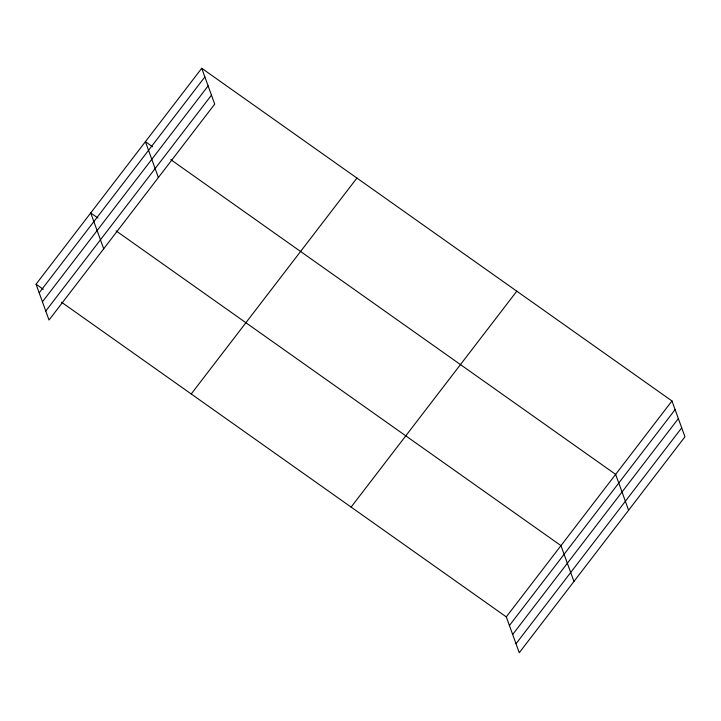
<?xml version="1.0" encoding="UTF-8"?>
<svg xmlns="http://www.w3.org/2000/svg" width="721" height="721" viewBox="0 0 721 721"><rect width="100%" height="100%" fill="white"/><g stroke="black" fill="none" stroke-linecap="round" stroke-linejoin="round"><path stroke-width="1.08" d="M201.736 68.279L214.714 104.121L49.028 320.034L36.05 284.191L201.736 68.279L671.972 400.966L684.95 436.809L519.264 652.721L506.286 616.879L61.456 302.162M39.177 292.843L204.872 76.931M42.431 301.811L208.117 85.907M45.774 311.057L211.469 95.154M191.227 393.972L356.913 178.069M351.109 507.088L516.795 291.185M506.286 616.879L671.972 400.966M509.423 625.531L675.108 409.618M512.667 634.498L678.353 418.595M516.011 643.745L681.706 427.841M152.663 146.823L145.408 141.686L158.377 177.528M170.814 159.665L615.644 474.382L628.613 510.216M97.984 218.075L90.729 212.938L103.698 248.781M116.135 230.918L560.965 545.626L573.943 581.468M36.05 284.191L43.314 289.328"/></g></svg>
